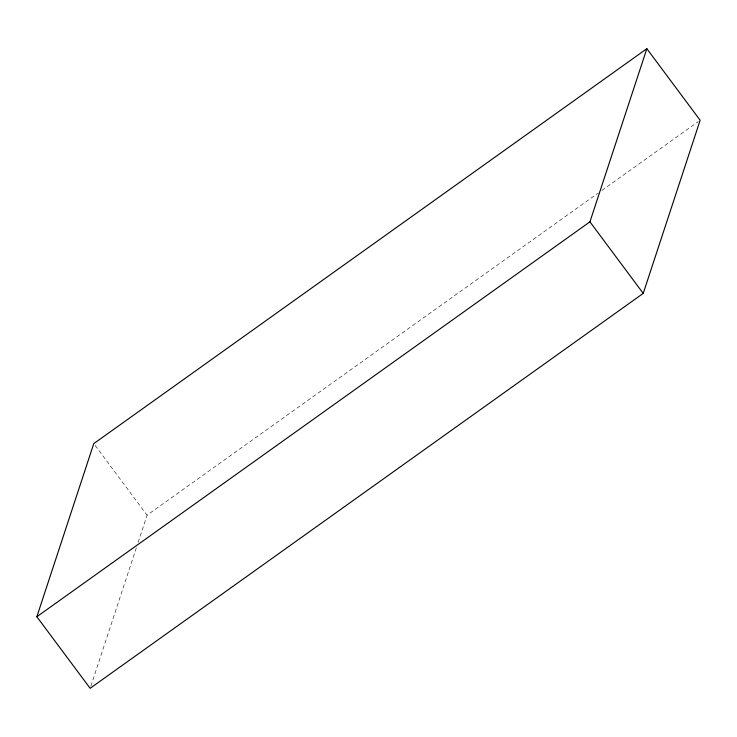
<?xml version="1.0" encoding="UTF-8"?>
<svg xmlns="http://www.w3.org/2000/svg" width="737" height="737" viewBox="0 0 737 737"><rect width="100%" height="100%" fill="white"/><g stroke="black" fill="none" stroke-linecap="round" stroke-linejoin="round"><path stroke-width="0.55" stroke-dasharray="3.69 2.76" d="M90.854 686.138L136.686 546.762M138.114 542.404L147.068 515.181L598.14 193.103M601.889 190.432L698.28 121.605M95.137 445.443L147.068 515.181"/><path stroke-width="1.11" d="M36.85 616.74L93.774 443.61L646.856 48.688L700.15 120.26L643.226 293.39L90.144 688.312L36.85 616.74L589.932 221.819L646.856 48.688M589.932 221.819L643.226 293.39"/></g></svg>
